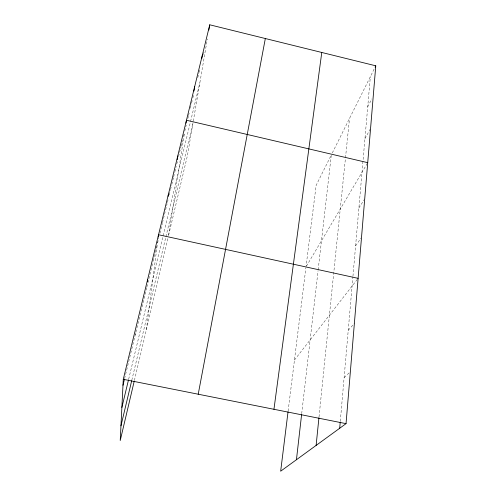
<?xml version="1.0" encoding="UTF-8"?>
<svg xmlns="http://www.w3.org/2000/svg" width="496" height="496" viewBox="0 0 496 496"><rect width="100%" height="100%" fill="white"/><g stroke="black" fill="none" stroke-linecap="round" stroke-linejoin="round"><path stroke-width="0.37" stroke-dasharray="2.48 1.86" d="M135.272 334.738L135.396 333.306M340.299 421.352L352.885 276.966M352.954 276.21L370.345 76.688M319.015 416.975L345.427 158.453M345.501 157.703L349.513 118.457M301.704 413.695L318.066 270.63M318.159 269.867L331.297 154.969L316.113 185.417L306.106 266.11M288.126 411.085L305.914 267.635M146.401 329.549L157.195 245.247M157.486 243.015L157.678 241.509M168.51 235.309L184.543 132.593M193.291 121.16L207.328 39.023M134.397 380.463L167.933 238.254M168.628 235.296L187.364 155.874L193.043 122.63L131.874 379.936M128.656 379.235L190.377 122.196M190.557 121.452L199.869 82.658M124.608 378.597L146.711 287.68M146.89 286.936L148.701 279.496M148.881 278.752L153.047 261.634M153.227 260.884L157.027 245.253M157.573 243.015L158.85 237.745M159.948 233.225L162.328 223.436M162.514 222.685L165.441 210.633M165.627 209.882L167.09 203.856M167.456 202.356L168.181 199.361M169.279 194.86L170.37 190.365M170.55 189.615L171.647 185.12M171.827 184.369L173.47 177.618M173.65 176.874L174.747 172.372M174.927 171.622L176.204 166.377M176.75 164.126L177.481 161.126M178.572 156.618L180.947 146.866M181.127 146.115L182.584 140.114M183.501 136.363L184.047 134.112M184.779 131.105L186.211 125.197M187.829 118.55L188.368 116.331M188.548 115.593L189.267 112.635M190.346 108.202L191.419 103.769M191.599 103.032L192.318 100.08M192.857 97.861L193.583 94.872M197.768 77.68L198.853 73.197M199.039 72.447L199.764 69.459M203.379 54.591L204.098 51.621M332.308 152.948L374.412 68.529M367.716 106.832L371.857 98.933M364.944 138.657L370.183 129.208M306.404 266.216L367.344 163.314M358.899 207.991L364.3 199.535M355.601 245.842L361.094 237.975M294.457 360.053L358.112 278.349M348.242 330.286L354.367 323.442M344.119 377.568L350.356 371.752"/><path stroke-width="0.74" d="M288.033 411.835L280.668 471.2L346.047 423.646L375.77 65.807L209.752 24.8L123.281 379.297L120.23 440.522L134.218 381.213M339.698 428.265L340.237 422.121M316.113 445.42L318.94 417.744M147.374 281.74L147.622 279.515M296.441 459.73L301.618 414.458M158.255 237.001L158.546 234.744L358.112 278.349M273.947 409.293L321.774 52.471M168.138 196.373L168.448 194.128M177.19 159.731L177.742 156.042M186.019 123.151L186.471 120.255L367.722 162.669M193.955 91.09L194.686 86.571M201.829 58.454L202.436 54.808M208.859 30.039L209.752 24.8M198.22 394.215L265.335 38.527M120.962 425.847L131.694 380.686M121.88 407.452L128.476 379.973M122.983 385.287L124.428 379.335M375.094 67.171L375.77 65.807M123.281 379.297L346.047 423.646"/></g></svg>
